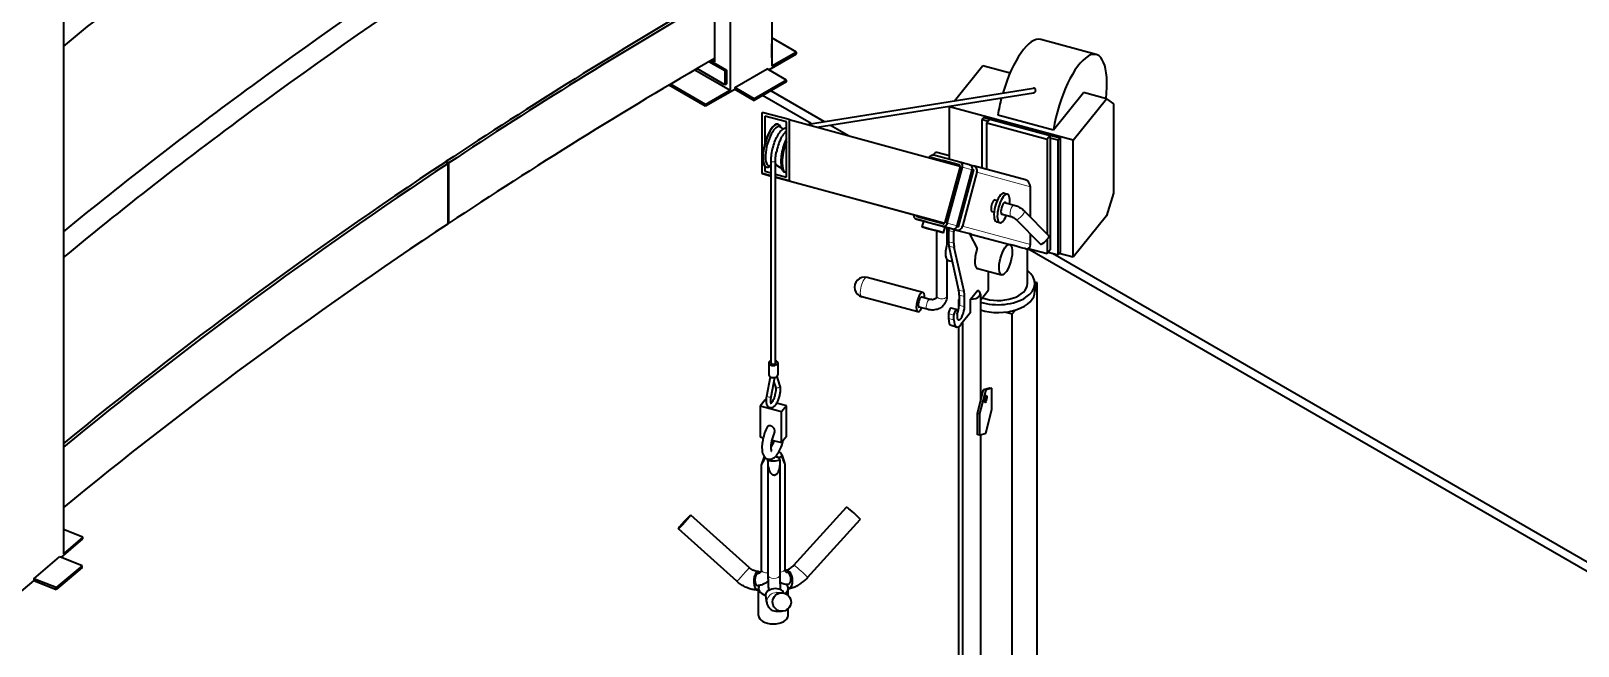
# Model space of a CAD drawing. Header units: millimetres. Extents: x 0 to 42050, y 0 to 29700.
# Drawn here: x 23876 to 24714, y 13624 to 13957 of the extents above; entities that cross this region are included whole.
import ezdxf

# ---------------------------------------------------------------- set-up
doc = ezdxf.new("R2010")
doc.units = ezdxf.units.MM
doc.header["$LTSCALE"] = 50
doc.layers.add('Visible', color=7, linetype='Continuous', lineweight=35)
doc.layers.add('Visible Narrow', color=7, linetype='Continuous', lineweight=18)

msp = doc.modelspace()

# ---------------------------------------------------------------- linework, layer by layer
at = {"layer": 'Visible'}
for p, q in [((24277.67, 14335.57), (24277.67, 13938.1)), ((24255.03, 14322.52), (24255.03, 13925.05)), ((23893.95, 14071.58), (23893.95, 13674.11)), ((24246.55, 13973.06), (24246.55, 13940.4)), ((24290.98, 13945.77), (24277.67, 13953.46)), ((24277.67, 13950.18), (24277.67, 13950.18)), ((24277.67, 13950.18), (24277.67, 13950.18)), ((24277.67, 13942.67), (24277.67, 13950.18)), ((24453.3, 13944.39), (24423.21, 13952.49)), ((24246.55, 13940.4), (24244.88, 13941.36)), ((24245.73, 13941.86), (24246.55, 13941.38)), ((24275.98, 13936.14), (24290.98, 13944.79)), ((24290.98, 13945.77), (24277.67, 13938.1)), ((24277.67, 13942.67), (24277.67, 13942.67)), ((24290.98, 13944.79), (24290.98, 13945.77)), ((24235.89, 13936.11), (24255.03, 13925.05)), ((24252.2, 13927.99), (24237.01, 13936.77)), ((24252.2, 13935.5), (24243.47, 13940.54)), ((24244.32, 13941.04), (24253.05, 13935.99)), ((24253.05, 13935.99), (24252.2, 13935.5)), ((24252.2, 13935.5), (24252.2, 13927.99)), ((24253.05, 13935.99), (24253.05, 13928.48)), ((24257.57, 13926.52), (24275.12, 13936.63)), ((24275.97, 13936.14), (24275.12, 13936.63)), ((24285.58, 13930.59), (24275.97, 13936.14)), ((24376.55, 13919.35), (24391.95, 13938.42)), ((24391.95, 13938.42), (24406.65, 13934.46)), ((24221.94, 13927.87), (24221.94, 13927.84)), ((24241.72, 13916.4), (24221.94, 13927.84)), ((24241.72, 13917.38), (24222.74, 13928.35)), ((24257.57, 13925.53), (24241.72, 13916.4)), ((24241.72, 13917.38), (24255.03, 13925.05)), ((24253.05, 13928.48), (24252.2, 13927.99)), ((24257.57, 13926.52), (24257.57, 13925.54)), ((24257.57, 13926.52), (24258.42, 13926.03)), ((24257.57, 13925.54), (24257.57, 13925.53)), ((24257.57, 13925.54), (24258.42, 13925.05)), ((24268.03, 13920.47), (24258.42, 13926.03)), ((24258.42, 13925.05), (24268.03, 13919.49)), ((24285.58, 13930.59), (24268.03, 13920.47)), ((24285.58, 13929.61), (24268.03, 13919.49)), ((24285.58, 13929.61), (24285.58, 13930.59)), ((24296.46, 13906.59), (24419.33, 13926.16)), ((24241.72, 13916.4), (24241.72, 13917.38)), ((24268.03, 13919.49), (24268.03, 13920.47)), ((24302.1, 13905.06), (24419.38, 13923.74)), ((24373.86, 13916.02), (24374.29, 13916.56)), ((24430.11, 13903.7), (24446.33, 13923.78)), ((24440.75, 13898.02), (24458.84, 13920.41)), ((24458.84, 13920.41), (24446.33, 13923.78)), ((24458.84, 13920.41), (24462.73, 13917.71)), ((24462.73, 13917.71), (24462.73, 13869.38)), ((24286.95, 13909.17), (24272.45, 13913.07)), ((24272.45, 13879.92), (24272.45, 13913.07)), ((24273.9, 13911.03), (24273.9, 13896.71)), ((24285.5, 13907.88), (24273.9, 13911.03)), ((24285.5, 13907.9), (24273.9, 13911.03)), ((24285.5, 13878.06), (24285.5, 13907.9)), ((24286.95, 13909.17), (24379.57, 13884.04)), ((24286.95, 13909.17), (24286.95, 13876.01)), ((24440.75, 13898.02), (24373.86, 13916.02)), ((24373.86, 13887.65), (24373.86, 13916.02)), ((24392.35, 13910.39), (24391.34, 13909.14)), ((24393.51, 13908.55), (24391.34, 13909.14)), ((24391.34, 13909.14), (24391.34, 13882.92)), ((24392.35, 13910.39), (24433.68, 13899.27)), ((24394.71, 13908.23), (24393.51, 13908.55)), ((24395.69, 13909.44), (24394, 13907.34)), ((24395.69, 13909.44), (24428.32, 13900.65)), ((24400.02, 13911.8), (24430.11, 13903.7)), ((24281.04, 13906.6), (24280.86, 13906.65)), ((24283.72, 13904.15), (24282.08, 13905.22)), ((24282.52, 13904.93), (24282.29, 13905.4)), ((24285.25, 13904.8), (24285.5, 13904.84)), ((24394, 13907.34), (24426.63, 13898.56)), ((24394, 13882.2), (24394, 13907.34)), ((24428.32, 13900.65), (24426.63, 13898.56)), ((24428.32, 13899.18), (24428.32, 13900.65)), ((24373.86, 13889.47), (24367.03, 13891.31)), ((24426.63, 13898.56), (24426.63, 13847.33)), ((24430.49, 13898.6), (24428.32, 13899.18)), ((24428.32, 13899.18), (24428.32, 13838.6)), ((24432.67, 13898.01), (24430.49, 13898.6)), ((24433.68, 13899.27), (24432.67, 13898.01)), ((24432.67, 13835.96), (24432.67, 13898.01)), ((24433.68, 13899.27), (24433.68, 13837.21)), ((24440.75, 13834.66), (24440.75, 13898.02)), ((24102.31, 13885.46), (24100.8, 13886.22)), ((24101.14, 13886.44), (24101.14, 13886.05)), ((24102.65, 13885.68), (24101.14, 13886.44)), ((24102.31, 13852.8), (24102.31, 13885.46)), ((24102.65, 13853.02), (24102.65, 13885.68)), ((24273.9, 13883.91), (24273.9, 13881.19)), ((24274.8, 13883.43), (24274.62, 13883.48)), ((24277.2, 13884.15), (24276.39, 13884.11)), ((24276.92, 13884.13), (24276.49, 13883.84)), ((24277.2, 13777.41), (24277.2, 13886.92)), ((24279.6, 13777.41), (24279.6, 13886.92)), ((24280.48, 13884.32), (24279.6, 13884.27)), ((24280.16, 13884.53), (24283.07, 13882.63)), ((24364.96, 13888.56), (24379.03, 13884.77)), ((24379.4, 13886.16), (24365.34, 13889.95)), ((24379.14, 13884.73), (24370.29, 13887.11)), ((24379.55, 13883.8), (24371.34, 13853.37)), ((24372.65, 13853.02), (24380.85, 13883.45)), ((24384.74, 13884.71), (24379.41, 13886.16)), ((24384.87, 13884.67), (24386.82, 13884.15)), ((24415.02, 13876.49), (24386.82, 13884.15)), ((24277.2, 13878.64), (24272.45, 13879.92)), ((24272.45, 13879.92), (24277.2, 13878.63)), ((24273.9, 13881.19), (24277.2, 13880.3)), ((24279.6, 13879.65), (24285.5, 13878.06)), ((24286.95, 13876.01), (24279.6, 13877.99)), ((24279.6, 13877.98), (24364.27, 13855.01)), ((24285.13, 13880.65), (24284.41, 13880.84)), ((24286.95, 13876.01), (24371.25, 13853.14)), ((24377.98, 13851.57), (24386.18, 13882)), ((24378.77, 13851.1), (24387.09, 13882)), ((24388.68, 13880.66), (24380.81, 13851.46)), ((24386.23, 13882.24), (24387.09, 13882)), ((24403.37, 13869.31), (24405.18, 13868.82)), ((24417.56, 13873.73), (24417.5, 13873.75)), ((24417.56, 13873.47), (24417.56, 13873.73)), ((24417.62, 13856.37), (24417.62, 13872.81)), ((24462.73, 13869.38), (24458.84, 13857.05)), ((24396.83, 13859.47), (24398.01, 13859.15)), ((24398.5, 13865.65), (24399.68, 13865.33)), ((24401.89, 13858.11), (24407.12, 13856.7)), ((24403.55, 13864.29), (24408.78, 13862.88)), ((24414.44, 13859.57), (24427.7, 13846.25)), ((24102.31, 13853.19), (24102.65, 13853.02)), ((24355.97, 13855.19), (24370.04, 13851.4)), ((24359.87, 13854.13), (24355.97, 13855.19)), ((24370.41, 13852.79), (24356.35, 13856.58)), ((24359.04, 13851.04), (24359.87, 13854.13)), ((24364.27, 13855.01), (24371.24, 13853.13)), ((24370.63, 13847.92), (24371.46, 13851.01)), ((24373.8, 13850.35), (24371.45, 13850.99)), ((24377.45, 13849.39), (24371.46, 13851)), ((24371.46, 13851), (24375.36, 13849.95)), ((24372.47, 13850.71), (24372.47, 13842.02)), ((24376.75, 13849.57), (24373.85, 13850.35)), ((24376.75, 13849.57), (24384.61, 13847.43)), ((24377.9, 13851.34), (24378.77, 13851.1)), ((24377.9, 13851.34), (24378.77, 13851.1)), ((24399.21, 13853.86), (24401.02, 13853.37)), ((24409.9, 13855.06), (24423.16, 13841.74)), ((24458.84, 13857.05), (24440.75, 13834.66)), ((24366.87, 13848.93), (24366.87, 13813.73)), ((24373.3, 13849.16), (24373.3, 13843.01)), ((24376.2, 13842.23), (24376.2, 13848.38)), ((24385.51, 13847.17), (24384.65, 13847.41)), ((24384.65, 13847.4), (24406.47, 13841.53)), ((24384.66, 13847.39), (24388.75, 13839.31)), ((24417.56, 13840.58), (24417.56, 13840.84)), ((24417.62, 13841.48), (24417.62, 13847.3)), ((24426.63, 13844.17), (24426.63, 13836.5)), ((24372.47, 13833.36), (24372.47, 13813.73)), ((24373.06, 13832.96), (24375.37, 13832.34)), ((24373.52, 13840.68), (24378.79, 13816.88)), ((24381.69, 13816.1), (24376.42, 13839.9)), ((24416.11, 13820.49), (24416.11, 13838.91)), ((24426.63, 13836.5), (24416.37, 13839.26)), ((24417.5, 13840.59), (24417.56, 13840.58)), ((24417.56, 13840.58), (24417.5, 13840.59)), ((24428.32, 13838.6), (24426.63, 13836.5)), ((24427.34, 13837.39), (24432.67, 13835.96)), ((24433.68, 13837.21), (24432.67, 13835.96)), ((24440.75, 13834.66), (24433.25, 13836.68)), ((24388.53, 13828.8), (24402.06, 13825.15)), ((24394.8, 13827.11), (24394.8, 13816.89)), ((24359.47, 13815.53), (24329.2, 13823.68)), ((24385.28, 13812.02), (24389.1, 13816.76)), ((24394.63, 13816.35), (24390.54, 13811.29)), ((24421.37, 13820.71), (24420.08, 13821.06)), ((24420.11, 13819.15), (24421.37, 13820.71)), ((24420.11, 13820.49), (24420.11, 13816.24)), ((24421.37, 13497.38), (24421.37, 13820.71)), ((24356.66, 13805.1), (24326.39, 13813.25)), ((24361.69, 13806.44), (24357.34, 13807.61)), ((24363.14, 13811.85), (24358.79, 13813.02)), ((24379.05, 13812.03), (24378.85, 13811.77)), ((24378.85, 13811.77), (24379.05, 13811.72)), ((24378.85, 13806.66), (24378.85, 13811.77)), ((24379.05, 13814.09), (24379.05, 13808.62)), ((24381.95, 13807.84), (24381.95, 13813.31)), ((24385.28, 13804.78), (24385.28, 13812.02)), ((24390.54, 13814.78), (24390.54, 13756.26)), ((24373.3, 13804.12), (24373.3, 13801.51)), ((24377.57, 13806.32), (24374.67, 13807.1)), ((24376.2, 13800.72), (24376.2, 13803.34)), ((24377.89, 13805.43), (24377.89, 13802.82)), ((24385.28, 13804.78), (24379.92, 13798.14)), ((24380.94, 13799.41), (24380.94, 13507.78)), ((24404.22, 13804.94), (24407.85, 13803.97)), ((24407.07, 13805.19), (24406.6, 13805.32)), ((24406.78, 13805.27), (24406.78, 13805.36)), ((24407.29, 13805.47), (24407.07, 13805.19)), ((24407.85, 13803.97), (24409.54, 13806.06)), ((24407.85, 13480.63), (24407.85, 13803.97)), ((24377.63, 13796.83), (24374.73, 13797.61)), ((24378.85, 13515.02), (24378.85, 13797.12)), ((24276, 13777.41), (24276, 13770.88)), ((24280.8, 13777.41), (24280.8, 13770.88)), ((24274.91, 13759.42), (24276.81, 13769.84)), ((24277.27, 13758.99), (24279.2, 13769.57)), ((24278.74, 13767.03), (24279.56, 13764.54)), ((24280.27, 13770.02), (24281.84, 13765.3)), ((24273.95, 13757.38), (24271.24, 13754.04)), ((24274.66, 13757.19), (24273.95, 13757.38)), ((24388.96, 13750.23), (24392.29, 13762.97)), ((24393.45, 13762.78), (24390.11, 13750.04)), ((24392.29, 13762.97), (24395.63, 13764.02)), ((24392.29, 13762.97), (24393.45, 13762.78)), ((24396.79, 13763.83), (24393.45, 13762.78)), ((24395.63, 13764.02), (24396.79, 13763.83)), ((24396.79, 13752.14), (24396.79, 13763.83)), ((24282.84, 13750.91), (24271.24, 13754.04)), ((24271.24, 13754.04), (24271.24, 13737.38)), ((24277.79, 13756.35), (24277.07, 13756.54)), ((24285.55, 13754.26), (24280.2, 13755.7)), ((24285.55, 13754.26), (24282.84, 13750.91)), ((24282.84, 13734.26), (24282.84, 13750.91)), ((24285.55, 13737.61), (24285.55, 13754.26)), ((24388.96, 13750.23), (24390.11, 13750.04)), ((24388.96, 13738.53), (24388.96, 13750.23)), ((24390.11, 13750.04), (24390.11, 13738.35)), ((24393.45, 13739.4), (24396.79, 13752.14)), ((24271.24, 13737.38), (24272.97, 13736.92)), ((24277.61, 13735.67), (24282.84, 13734.26)), ((24285.55, 13737.61), (24282.84, 13734.26)), ((24390.11, 13738.35), (24388.96, 13738.53)), ((24390.11, 13738.35), (24393.45, 13739.4)), ((24390.54, 13738.48), (24390.54, 13515.64)), ((24273.47, 13726.79), (24271.86, 13721.97)), ((24275.52, 13724.92), (24275.52, 13662.54)), ((24281.92, 13723.87), (24281.92, 13662.54)), ((24283.06, 13727.57), (24284.48, 13723.32)), ((24271.85, 13721.91), (24271.85, 13665.57)), ((24284.62, 13722.7), (24284.62, 13665.89)), ((24289.58, 13667.89), (24318.1, 13699.33)), ((24265.27, 13666.66), (24233.71, 13695.07)), ((24296.98, 13661.17), (24325.51, 13692.61)), ((23892.71, 13672.08), (23904.57, 13682.09)), ((23904.57, 13683.06), (23893.95, 13687.26)), ((23904.57, 13683.06), (23893.95, 13674.11)), ((23904.57, 13682.09), (23904.57, 13683.06)), ((24258.58, 13659.23), (24227.02, 13687.63)), ((23877.91, 13660.58), (23891.91, 13672.4)), ((23904.13, 13667.57), (23890.12, 13655.75)), ((23904.13, 13666.59), (23890.12, 13654.77)), ((23892.9, 13672), (23891.91, 13672.4)), ((23904.13, 13667.57), (23892.9, 13672)), ((23904.13, 13666.59), (23904.13, 13667.57)), ((23877.91, 13659.6), (23865.25, 13648.92)), ((23877.91, 13660.58), (23877.91, 13659.6)), ((23877.91, 13660.58), (23878.9, 13660.19)), ((23877.91, 13659.6), (23877.91, 13659.6)), ((23877.91, 13659.6), (23878.9, 13659.21)), ((23890.12, 13655.75), (23878.9, 13660.19)), ((23878.9, 13659.21), (23890.12, 13654.77)), ((23890.12, 13654.77), (23890.12, 13655.75)), ((24270.4, 13640.73), (24270.4, 13655.42)), ((24280.18, 13653.06), (24283.21, 13652.94)), ((24286.4, 13651.62), (24286.4, 13655.42)), ((24279.78, 13643.06), (24282.82, 13642.94)), ((24286.4, 13640.73), (24286.4, 13644.27))]:
    msp.add_line(p, q, dxfattribs=at)
at = {"layer": 'Visible', "color": 9, "true_color": 0xc0c0c0}
for p, q in [((24277.18, 13924.76), (24306.02, 13908.11)), ((24298.93, 13906.98), (24272.65, 13922.15)), ((24302.4, 13904.98), (24302.22, 13905.08)), ((24309.32, 13906.21), (24319.47, 13900.35)), ((26412.27, 12686.85), (24416.28, 13839.23)), ((24429.54, 13836.8), (26416.79, 12689.46))]:
    msp.add_line(p, q, dxfattribs=at)
at = {"layer": 'Visible'}
msp.add_arc((24327.79, 13818.47), 5.4, 74.93193, 254.93193, dxfattribs=at)
for centre, major_axis, ratio, start_param, end_param in [((26536.67, 12661.72), (-3229.8, 0), 0.57735, 5.501908, 5.566642), ((26536.67, 12661.72), (-3227.8, 0), 0.57735, 5.501911, 5.566642), ((24413.96, 13918.11), (9.25, 34.38), 0.345066, 0, 1.506361), ((26536.67, 12629.06), (-3227.8, 0), 0.57735, 5.501177, 5.566642), ((24444.05, 13910.01), (9.25, 34.38), 0.345066, 5.1131, 8.130624), ((24413.96, 13918.11), (-9.25, -34.38), 0.345066, 4.722174, 4.989031), ((24277.74, 13895.07), (-3.12, -11.59), 0.345066, 3.141593, 6.283185), ((24277.92, 13895.02), (-3.12, -11.59), 0.345066, 2.765114, 6.659664), ((24278.83, 13894.77), (-2.86, -10.62), 0.345066, 3.029465, 6.395313), ((24287.16, 13892.53), (2.86, 10.62), 0.345066, 1.028947, 2.646492), ((24288.07, 13892.28), (3.12, 11.59), 0.345066, 1.194376, 2.345626), ((24288.25, 13892.23), (-3.12, -11.59), 0.345066, 4.377969, 6.371917), ((24364.95, 13883.58), (2.08, 7.72), 0.345066, 0, 0.6858), ((26536.67, 12661.72), (-3229.8, 0), 0.57735, 5.566801, 5.670717), ((26536.67, 12661.72), (-3227.8, 0), 0.57735, 5.566801, 5.671599), ((24283, 13893.65), (-2.5, -9.27), 0.345066, 5.951902, 6.171058), ((24364.75, 13887.78), (0.59, 2.16), 0.938578, 0.001824, 1.450528), ((24364.75, 13887.78), (0.209, 0.772), 0.938578, 0.001824, 1.228192), ((24370.08, 13886.34), (0.209, 0.772), 0.938578, 0.001824, 1.228192), ((24373.16, 13884.84), (0.75, 2.78), 0.938578, 1.046869, 1.250199), ((24378.82, 13884), (0.209, 0.772), 0.938578, 4.714213, 6.28501), ((24378.82, 13884), (0.59, 2.16), 0.938578, 4.714213, 6.28501), ((24384.15, 13882.55), (0.59, 2.16), 0.938578, 4.714213, 6.283185), ((24386.07, 13881.37), (0.75, 2.78), 0.938578, 4.714213, 6.28501), ((24415.01, 13873.51), (1.48, -2.86), 0.752569, 0.967432, 2.536404), ((24401.29, 13861.58), (-2.08, -7.72), 0.345066, 3.141593, 6.283185), ((24403.1, 13861.09), (-2.08, -7.72), 0.345066, 1.982313, 7.442465), ((24356.55, 13857.35), (-0.59, -2.16), 0.938578, 4.819934, 6.28501), ((24397.66, 13862.56), (0.83, 3.09), 0.345066, 0, 3.141593), ((24403.1, 13861.09), (-0.88, -3.28), 0.345066, 2.796891, 6.627886), ((26536.67, 12629.06), (-3227.8, 0), 0.57735, 5.566801, 5.671599), ((24356.55, 13857.35), (-0.209, -0.772), 0.938578, 5.017655, 6.28501), ((24365.67, 13852.57), (5.79, -1.56), 0.00063, 0, 3.141593), ((24361.88, 13855.9), (-0.209, -0.772), 0.938578, 5.017655, 6.121027), ((24365.29, 13855.64), (0.75, 2.78), 0.938578, 1.881903, 2.089777), ((24370.62, 13853.56), (-0.59, -2.16), 0.938578, 0.001824, 1.572621), ((24370.62, 13853.56), (-0.209, -0.772), 0.938578, 0.001824, 1.572621), ((24373.64, 13849.57), (0.208, 0.772), 0.345066, 0, 2.233351), ((24375.95, 13852.12), (-0.59, -2.16), 0.938578, 0.001824, 1.572621), ((24376.54, 13848.79), (0.208, 0.772), 0.345066, 6.282515, 8.516536), ((24378.2, 13852.17), (-0.75, -2.78), 0.938578, 0.001824, 1.572621), ((24375.26, 13841.15), (-2.2, -8.19), 0.345066, 4.382999, 6.283185), ((24377.53, 13848.24), (-2.6, -9.66), 0.345066, 5.374943, 5.69861), ((24380.43, 13847.46), (2.6, 9.66), 0.345066, 2.233351, 2.557018), ((24384.51, 13847.05), (0.104, 0.386), 0.345066, 5.915995, 6.282515), ((24400.11, 13843.23), (16, -4.31), 0.000745, 0.000201, 1.154283), ((24415.01, 13842.18), (-1.48, 2.86), 0.752569, 2.641917, 4.109025), ((24425.43, 13844), (2.27, 2.26), 0.237549, 3.141593, 6.283185), ((24391.21, 13836.86), (-2.24, -8.3), 0.345066, 4.56154, 6.450434), ((24388.6, 13838.96), (0.104, 0.386), 0.345066, 4.56154, 5.915995), ((24400.11, 13820.49), (20, 0), 0.57735, 4.213499, 6.926686), ((24358.07, 13810.32), (1.4, 5.21), 0.345066, 5.257506, 10.450457), ((24373.98, 13807.81), (-3.12, -11.59), 0.345066, 2.233351, 2.557018), ((24376.88, 13807.03), (3.12, 11.59), 0.345066, 5.374943, 5.69861), ((24385.74, 13814.78), (4.8, 0), 0.57735, 4.615894, 7.077812), ((24400.11, 13816.24), (20, 0), 0.57735, 4.213499, 6.283185), ((24400.11, 13820.49), (16, 0), 0.57735, 4.154471, 6.283185), ((24394.63, 13816.68), (-0.104, -0.386), 0.345066, 0.662554, 2.233351), ((24358.07, 13810.32), (0.73, 2.7), 0.345066, 0, 3.141593), ((24377.02, 13806.11), (-1.25, -4.63), 0.345066, 1.106683, 2.233351), ((24379.92, 13805.33), (-1.25, -4.63), 0.345066, 5.374943, 8.516536), ((24374.15, 13805.16), (0.52, 1.93), 0.345066, 0, 2.233351), ((24377.02, 13806.11), (-2.29, -8.5), 0.345066, 5.374943, 6.283185), ((24377.05, 13804.38), (0.52, 1.93), 0.345066, 5.374943, 8.516536), ((24379.92, 13805.33), (-2.29, -8.5), 0.345066, 5.374943, 6.94574), ((24278.4, 13777.41), (2.4, 0), 0.57735, 2.094395, 7.330383), ((24278.4, 13777.41), (1.2, 0), 0.57735, 3.141593, 6.283185), ((24278.4, 13770.88), (2.4, 0), 0.57735, 3.141593, 6.283185), ((24278.4, 13727.05), (-4.75, 0), 0.57735, 0.222531, 0.301159), ((24275.05, 13727.95), (-3.2, 0), 0.57735, 1.190187, 1.237257), ((24278.72, 13724.92), (-3.2, 0), 0.57735, 6.050983, 6.314729), ((24278.4, 13727.05), (4.75, 0), 0.57735, 4.062164, 5.537147), ((24278.72, 13724.92), (3.2, 0), 0.57735, 1.134464, 1.310024), ((24281.42, 13728.27), (-3.2, 0), 0.57735, 0.961938, 1.134464), ((24281.42, 13728.27), (-3.2, 0), 0.57735, 1.134464, 2.125938), ((24278.72, 13724.92), (3.2, 0), 0.57735, 0.14299, 1.134464), ((24278.4, 13727.05), (4.75, 0), 0.57735, 6.156559, 7.170316), ((24321.81, 13695.97), (3.7, -3.36), 0.052473, 0, 3.141593), ((24285.83, 13660.19), (-0.71, 4.95), 0.599166, 3.091948, 6.419568), ((24270.17, 13659.4), (-0.17, -5), 0.47992, 2.72744, 6.448386), ((24278.4, 13655.42), (-8, 0), 0.57735, 5.955724, 7.303393), ((24278.4, 13655.42), (8, 0), 0.57735, 5.632425, 6.788644), ((24279.19, 13651.96), (4.97, 0.55), 0.640841, 0.099789, 3.141593), ((24278.4, 13640.73), (8, 0), 0.57735, 3.141593, 6.283185)]:
    msp.add_ellipse(centre, major_axis=major_axis, ratio=ratio, start_param=start_param, end_param=end_param, dxfattribs=at)
for centre, major_axis, ratio in [((24364.84, 13849.48), (5.79, -1.56), 0.00063), ((24404.26, 13833.34), (-2.2, -8.19), 0.345066), ((24393.45, 13757.88), (0.32, 1.97), 0.219625), ((24230.37, 13691.35), (3.34, 3.72), 0.048493), ((24283.01, 13647.94), (0.2, 5), 0.997444)]:
    msp.add_ellipse(centre, major_axis=major_axis, ratio=ratio, dxfattribs=at)
for points, knots in [([(23893.95, 13948.73), (23928.85, 13977.51), (23965.16, 14005.73), (24078.58, 14088.83), (24159.81, 14141.84), (24246.02, 14192.03)], [4.7300339, 4.7300339, 4.7300339, 4.7300339, 4.7866924, 4.7866924, 4.9005956, 4.9005956, 4.9005956, 4.9005956]), ([(23893.95, 13848.34), (23926.91, 13875.32), (23961.1, 13901.78), (24072.53, 13983.43), (24154.07, 14036.64), (24240.57, 14086.99)], [4.733712, 4.733712, 4.733712, 4.733712, 4.7866924, 4.7866924, 4.900578, 4.900578, 4.900578, 4.900578]), ([(23893.95, 13834.42), (23928.85, 13863.2), (23965.16, 13891.42), (24078.58, 13974.52), (24159.81, 14027.53), (24246.02, 14077.72)], [4.7300339, 4.7300339, 4.7300339, 4.7300339, 4.7866924, 4.7866924, 4.9005956, 4.9005956, 4.9005956, 4.9005956]), ([(24419.38, 13923.74), (24419.53, 13923.76), (24419.68, 13923.82), (24419.94, 13923.97), (24420.08, 13924.08), (24420.29, 13924.35), (24420.38, 13924.5), (24420.48, 13924.8), (24420.51, 13924.97), (24420.51, 13925.3), (24420.47, 13925.46), (24420.35, 13925.72), (24420.27, 13925.84), (24420.05, 13926.03), (24419.91, 13926.1), (24419.64, 13926.17), (24419.48, 13926.18), (24419.33, 13926.16), (24419.33, 13926.16), (24419.33, 13926.16)], [0.1138138, 0.1138138, 0.1138138, 0.1138138, 0.2250567, 0.2250567, 0.346559, 0.346559, 0.4680614, 0.4680614, 0.5909525, 0.5909525, 0.7138436, 0.7138436, 0.8265343, 0.8265343, 0.939225, 0.939225, 1.0519158, 1.0519158, 1.0533294, 1.0533294, 1.0533294, 1.0533294]), ([(24277.2, 13886.92), (24277.2, 13888.03), (24277.29, 13889.25), (24277.67, 13891.73), (24277.94, 13892.99), (24278.61, 13895.47), (24279.02, 13896.68), (24279.94, 13898.95), (24280.46, 13900.01), (24281.57, 13901.89), (24282.16, 13902.71), (24283.46, 13904.04), (24284.17, 13904.55), (24285.09, 13904.78), (24285.17, 13904.79), (24285.25, 13904.8)], [1.570796, 1.570796, 1.570796, 1.570796, 1.91328, 1.91328, 2.245877, 2.245877, 2.576233, 2.576233, 2.909189, 2.909189, 3.252311, 3.252311, 3.617007, 3.617007, 3.65088, 3.65088, 3.65088, 3.65088]), ([(24285.5, 13902.78), (24285.4, 13902.72), (24285.29, 13902.65), (24284.79, 13902.3), (24284.39, 13901.89), (24283.7, 13901), (24283.41, 13900.58), (24282.87, 13899.67), (24282.61, 13899.18), (24282.02, 13897.93), (24281.69, 13897.13), (24280.97, 13895.11), (24280.62, 13893.85), (24280.27, 13892.33), (24280.21, 13892.05), (24280.15, 13891.79)], [1.316532, 1.316532, 1.316532, 1.316532, 1.406249, 1.406249, 1.734251, 1.734251, 1.961436, 1.961436, 2.181462, 2.181462, 2.487708, 2.487708, 2.927562, 2.927562, 3.028801, 3.028801, 3.028801, 3.028801]), ([(24279.6, 13886.92), (24279.6, 13887.2), (24279.6, 13887.5), (24279.63, 13888.11), (24279.65, 13888.42), (24279.71, 13889.07), (24279.75, 13889.4), (24279.84, 13890.06), (24279.89, 13890.4), (24280.01, 13891.09), (24280.08, 13891.44), (24280.15, 13891.79)], [1.5707963, 1.5707963, 1.5707963, 1.5707963, 1.6710217, 1.6710217, 1.7712471, 1.7712471, 1.8714725, 1.8714725, 1.9716979, 1.9716979, 2.0719233, 2.0719233, 2.0719233, 2.0719233]), ([(24282.82, 13885.08), (24282.82, 13885.19), (24282.82, 13885.29), (24282.83, 13885.45), (24282.84, 13885.52), (24282.85, 13885.56), (24282.86, 13885.57), (24282.87, 13885.58), (24282.87, 13885.58), (24282.88, 13885.57), (24282.89, 13885.57), (24282.9, 13885.55), (24282.9, 13885.54), (24282.91, 13885.52), (24282.92, 13885.5), (24282.93, 13885.45), (24282.94, 13885.42), (24282.97, 13885.28), (24282.99, 13885.16), (24283.01, 13885.04), (24283.02, 13884.99), (24283.03, 13884.95)], [11.6458999, 11.6458999, 11.6458999, 11.6458999, 11.7645406, 11.7645406, 11.9001132, 11.9001132, 11.9450231, 11.9450231, 11.9718711, 11.9718711, 11.9912802, 11.9912802, 12.01038, 12.01038, 12.0371112, 12.0371112, 12.0905917, 12.0905917, 12.2551973, 12.2551973, 12.3460197, 12.3460197, 12.3460197, 12.3460197]), ([(24283.05, 13882.71), (24283.02, 13882.85), (24283, 13883), (24282.95, 13883.3), (24282.93, 13883.45), (24282.89, 13883.76), (24282.88, 13883.92), (24282.85, 13884.24), (24282.84, 13884.41), (24282.83, 13884.74), (24282.82, 13884.91), (24282.82, 13885.08)], [1.2682413, 1.2682413, 1.2682413, 1.2682413, 1.3220565, 1.3220565, 1.3758718, 1.3758718, 1.4296871, 1.4296871, 1.4835023, 1.4835023, 1.5373176, 1.5373176, 1.5373176, 1.5373176]), ([(24283.03, 13884.95), (24282.91, 13884.25), (24282.9, 13883.35), (24283.26, 13881.81), (24283.59, 13881.29), (24284.14, 13880.94), (24284.27, 13880.88), (24284.41, 13880.84)], [-4.4334518, -4.4334518, -4.4334518, -4.4334518, -3.9846386, -3.9846386, -3.5665956, -3.5665956, -3.4489815, -3.4489815, -3.4489815, -3.4489815]), ([(24408.78, 13862.88), (24409.2, 13862.77), (24409.62, 13862.63), (24410.44, 13862.31), (24410.84, 13862.12), (24411.63, 13861.71), (24412.01, 13861.49), (24412.75, 13861), (24413.11, 13860.74), (24413.8, 13860.18), (24414.13, 13859.89), (24414.44, 13859.57)], [1.5707963, 1.5707963, 1.5707963, 1.5707963, 1.727876, 1.727876, 1.8849556, 1.8849556, 2.0420352, 2.0420352, 2.1991149, 2.1991149, 2.3561945, 2.3561945, 2.3561945, 2.3561945]), ([(24407.12, 13856.7), (24407.3, 13856.65), (24407.5, 13856.59), (24407.89, 13856.43), (24408.09, 13856.34), (24408.49, 13856.14), (24408.68, 13856.02), (24409.06, 13855.77), (24409.24, 13855.64), (24409.59, 13855.36), (24409.75, 13855.21), (24409.9, 13855.06)], [1.5707963, 1.5707963, 1.5707963, 1.5707963, 1.727876, 1.727876, 1.8849556, 1.8849556, 2.0420352, 2.0420352, 2.1991149, 2.1991149, 2.3561945, 2.3561945, 2.3561945, 2.3561945]), ([(24372.47, 13813.73), (24372.47, 13812.73), (24372.29, 13811.72), (24371.59, 13809.95), (24371.1, 13809.17), (24369.89, 13807.87), (24369.17, 13807.34), (24367.56, 13806.53), (24366.66, 13806.27), (24364.74, 13806.01), (24363.72, 13806.04), (24362.36, 13806.28), (24362.02, 13806.35), (24361.69, 13806.44)], [3.141593, 3.141593, 3.141593, 3.141593, 3.452685, 3.452685, 3.732514, 3.732514, 4.003782, 4.003782, 4.291961, 4.291961, 4.60612, 4.60612, 4.712389, 4.712389, 4.712389, 4.712389]), ([(24366.87, 13813.73), (24366.87, 13813.38), (24366.81, 13813.09), (24366.63, 13812.63), (24366.51, 13812.44), (24366.19, 13812.12), (24365.98, 13811.98), (24365.42, 13811.76), (24365.06, 13811.68), (24364.25, 13811.65), (24363.81, 13811.69), (24363.29, 13811.81), (24363.21, 13811.83), (24363.14, 13811.85)], [3.141593, 3.141593, 3.141593, 3.141593, 3.445813, 3.445813, 3.759972, 3.759972, 4.074132, 4.074132, 4.388291, 4.388291, 4.669533, 4.669533, 4.712389, 4.712389, 4.712389, 4.712389]), ([(24281.84, 13765.3), (24282.03, 13764.73), (24282.11, 13764.11), (24282.14, 13762.76), (24282.1, 13762.04), (24281.89, 13760.6), (24281.74, 13759.88), (24281.36, 13758.47), (24281.13, 13757.78), (24280.6, 13756.48), (24280.31, 13755.87), (24279.65, 13754.76), (24279.28, 13754.27), (24278.65, 13753.66), (24278.42, 13753.48), (24277.95, 13753.21), (24277.73, 13753.12), (24277.15, 13752.99), (24276.77, 13752.99), (24276.15, 13753.2), (24275.9, 13753.36), (24275.45, 13753.77), (24275.27, 13754.03), (24274.91, 13754.76), (24274.79, 13755.26), (24274.64, 13756.45), (24274.64, 13757.15), (24274.74, 13758.4), (24274.81, 13758.9), (24274.91, 13759.42)], [4.28531, 4.28531, 4.28531, 4.28531, 4.666932, 4.666932, 5.032918, 5.032918, 5.376946, 5.376946, 5.716159, 5.716159, 6.060163, 6.060163, 6.423979, 6.423979, 6.619148, 6.619148, 6.765858, 6.765858, 6.964762, 6.964762, 7.122549, 7.122549, 7.32001, 7.32001, 7.647814, 7.647814, 8.031858, 8.031858, 8.28106, 8.28106, 8.28106, 8.28106]), ([(24277.33, 13755.3), (24277.33, 13755.3), (24277.32, 13755.3), (24277.29, 13755.36), (24277.25, 13755.45), (24277.16, 13755.74), (24277.12, 13755.96), (24277.06, 13756.53), (24277.05, 13756.89), (24277.09, 13757.72), (24277.14, 13758.21), (24277.23, 13758.8), (24277.25, 13758.89), (24277.27, 13758.99)], [7.184272, 7.184272, 7.184272, 7.184272, 7.262935, 7.262935, 7.458038, 7.458038, 7.682606, 7.682606, 7.943045, 7.943045, 8.227951, 8.227951, 8.28106, 8.28106, 8.28106, 8.28106]), ([(24279.56, 13764.54), (24279.61, 13764.4), (24279.66, 13764.21), (24279.72, 13763.68), (24279.74, 13763.34), (24279.72, 13762.55), (24279.68, 13762.08), (24279.53, 13761.08), (24279.42, 13760.54), (24279.15, 13759.47), (24278.98, 13758.93), (24278.61, 13757.92), (24278.4, 13757.46), (24277.99, 13756.65), (24277.78, 13756.31), (24277.45, 13755.86), (24277.31, 13755.71), (24277.2, 13755.6)], [4.28531, 4.28531, 4.28531, 4.28531, 4.504192, 4.504192, 4.759691, 4.759691, 5.041745, 5.041745, 5.337497, 5.337497, 5.637751, 5.637751, 5.935296, 5.935296, 6.221029, 6.221029, 6.426568, 6.426568, 6.426568, 6.426568]), ([(24275.05, 13742.58), (24274.56, 13741.64), (24274.11, 13740.6), (24273.37, 13738.46), (24273.06, 13737.37), (24272.59, 13735.2), (24272.42, 13734.12), (24272.25, 13732.02), (24272.25, 13731.01), (24272.47, 13729.01), (24272.69, 13728.05), (24273.43, 13726.83), (24273.66, 13726.53), (24274.34, 13725.88), (24274.86, 13725.55), (24275.91, 13725.26), (24276.39, 13725.23), (24277.34, 13725.35), (24277.8, 13725.51), (24278.8, 13726.03), (24279.29, 13726.44), (24280.45, 13727.64), (24281.06, 13728.54), (24282.12, 13730.5), (24282.58, 13731.54), (24283.3, 13733.55), (24283.59, 13734.51), (24283.82, 13735.47)], [3.475544, 3.475544, 3.475544, 3.475544, 3.843041, 3.843041, 4.191385, 4.191385, 4.538508, 4.538508, 4.899151, 4.899151, 5.30137, 5.30137, 5.433768, 5.433768, 5.616817, 5.616817, 5.760096, 5.760096, 5.925122, 5.925122, 6.178726, 6.178726, 6.586821, 6.586821, 6.957208, 6.957208, 7.266146, 7.266146, 7.266146, 7.266146]), ([(24277.04, 13743.28), (24276.91, 13743.31), (24276.77, 13743.34), (24276.48, 13743.37), (24276.35, 13743.36), (24276.1, 13743.34), (24275.97, 13743.31), (24275.73, 13743.22), (24275.62, 13743.17), (24275.42, 13743.04), (24275.33, 13742.96), (24275.17, 13742.78), (24275.1, 13742.68), (24275.05, 13742.58)], [0, 0, 0, 0, 0.1092885, 0.1092885, 0.2185771, 0.2185771, 0.3302847, 0.3302847, 0.4419923, 0.4419923, 0.5575462, 0.5575462, 0.666499, 0.666499, 0.666499, 0.666499]), ([(24279.05, 13739.85), (24279.1, 13739.96), (24279.14, 13740.08), (24279.2, 13740.35), (24279.22, 13740.49), (24279.22, 13740.75), (24279.2, 13740.9), (24279.14, 13741.2), (24279.1, 13741.35), (24278.99, 13741.62), (24278.92, 13741.76), (24278.76, 13742.04), (24278.66, 13742.17), (24278.47, 13742.4), (24278.36, 13742.51), (24278.12, 13742.73), (24277.98, 13742.83), (24277.74, 13742.99), (24277.6, 13743.07), (24277.32, 13743.19), (24277.17, 13743.24), (24277.04, 13743.28)], [2.541723, 2.541723, 2.541723, 2.541723, 2.658992, 2.658992, 2.782254, 2.782254, 2.903085, 2.903085, 3.023916, 3.023916, 3.13947, 3.13947, 3.255024, 3.255024, 3.366732, 3.366732, 3.478439, 3.478439, 3.587728, 3.587728, 3.697016, 3.697016, 3.697016, 3.697016]), ([(24279.05, 13739.85), (24278.78, 13739.28), (24278.51, 13738.63), (24278.02, 13737.24), (24277.8, 13736.49), (24277.44, 13734.99), (24277.3, 13734.24), (24277.12, 13732.84), (24277.08, 13732.19), (24277.07, 13731.09), (24277.11, 13730.63), (24277.22, 13730), (24277.28, 13729.78), (24277.34, 13729.64), (24277.36, 13729.61), (24277.36, 13729.61)], [3.559938, 3.559938, 3.559938, 3.559938, 3.838568, 3.838568, 4.129206, 4.129206, 4.421907, 4.421907, 4.7071, 4.7071, 4.971345, 4.971345, 5.196166, 5.196166, 5.299385, 5.299385, 5.299385, 5.299385]), ([(24277.08, 13731.3), (24277.14, 13731.4), (24277.2, 13731.5), (24277.52, 13732.07), (24277.79, 13732.61), (24278.31, 13733.84), (24278.57, 13734.53), (24278.8, 13735.28), (24278.81, 13735.31), (24278.82, 13735.34)], [6.4802418, 6.4802418, 6.4802418, 6.4802418, 6.540743, 6.540743, 6.8056888, 6.8056888, 7.0902445, 7.0902445, 7.1025972, 7.1025972, 7.1025972, 7.1025972]), ([(24273.86, 13726.23), (24273.83, 13726.18), (24273.81, 13726.12), (24273.28, 13724.92), (24272.78, 13723.87), (24272.26, 13722.82), (24272.12, 13722.55), (24271.92, 13722.12), (24271.85, 13721.96), (24271.85, 13721.91)], [1.088829, 1.088829, 1.088829, 1.088829, 1.142255, 1.142255, 2.284509, 2.284509, 2.684932, 2.684932, 3.076846, 3.076846, 3.076846, 3.076846]), ([(24281.88, 13725.18), (24281.89, 13725.11), (24281.89, 13725.03), (24281.96, 13723.37), (24281.9, 13721.76), (24281.49, 13719.78), (24281.34, 13719.22), (24280.92, 13718.16), (24280.65, 13717.66), (24280.13, 13717.08), (24279.93, 13716.9), (24279.49, 13716.64), (24279.24, 13716.56), (24278.75, 13716.54), (24278.5, 13716.59), (24278.03, 13716.8), (24277.82, 13716.96), (24277.26, 13717.49), (24276.96, 13717.96), (24276.46, 13718.97), (24276.27, 13719.51), (24275.72, 13721.45), (24275.55, 13723.05), (24275.52, 13724.71), (24275.52, 13724.79), (24275.52, 13724.86)], [1.088829, 1.088829, 1.088829, 1.088829, 1.142255, 1.142255, 2.284509, 2.284509, 2.684932, 2.684932, 3.085354, 3.085354, 3.268349, 3.268349, 3.451344, 3.451344, 3.634339, 3.634339, 3.817333, 3.817333, 4.217756, 4.217756, 4.618178, 4.618178, 5.760433, 5.760433, 5.813859, 5.813859, 5.813859, 5.813859]), ([(24284.62, 13722.7), (24284.62, 13722.77), (24284.61, 13722.86), (24284.53, 13723.17), (24284.44, 13723.44), (24284.06, 13724.44), (24283.63, 13725.44), (24283.15, 13726.59), (24283.13, 13726.65), (24283.11, 13726.7)], [4.021932, 4.021932, 4.021932, 4.021932, 4.217756, 4.217756, 4.618178, 4.618178, 5.760433, 5.760433, 5.813859, 5.813859, 5.813859, 5.813859]), ([(24270.33, 13664.39), (24270.05, 13664.4), (24269.75, 13664.44), (24269.09, 13664.56), (24268.75, 13664.66), (24268.04, 13664.9), (24267.68, 13665.06), (24266.96, 13665.43), (24266.61, 13665.64), (24265.92, 13666.12), (24265.58, 13666.38), (24265.27, 13666.66)], [4.4565876, 4.4565876, 4.4565876, 4.4565876, 4.6299209, 4.6299209, 4.8032542, 4.8032542, 4.9765876, 4.9765876, 5.1499209, 5.1499209, 5.3232542, 5.3232542, 5.3232542, 5.3232542]), ([(24271.85, 13665.57), (24271.85, 13665.28), (24271.81, 13665.02), (24271.7, 13664.59), (24271.62, 13664.41), (24271.42, 13664.09), (24271.31, 13663.95), (24271.03, 13663.7), (24270.86, 13663.59), (24270.45, 13663.39), (24270.2, 13663.3), (24269.91, 13663.25)], [3.141593, 3.141593, 3.141593, 3.141593, 3.360801, 3.360801, 3.580008, 3.580008, 3.799216, 3.799216, 4.018424, 4.018424, 4.237632, 4.237632, 4.237632, 4.237632]), ([(24284.62, 13665.89), (24284.62, 13665.57), (24284.66, 13665.31), (24284.76, 13664.88), (24284.83, 13664.72), (24284.97, 13664.48), (24285.04, 13664.39), (24285.19, 13664.26), (24285.27, 13664.21), (24285.5, 13664.11), (24285.65, 13664.07), (24285.85, 13664.04)], [4.712389, 4.712389, 4.712389, 4.712389, 4.931326, 4.931326, 5.150263, 5.150263, 5.369201, 5.369201, 5.588138, 5.588138, 5.807075, 5.807075, 5.807075, 5.807075]), ([(24285.12, 13665.14), (24285.33, 13665.17), (24285.57, 13665.22), (24286.11, 13665.39), (24286.4, 13665.51), (24287.02, 13665.82), (24287.34, 13666.01), (24288, 13666.44), (24288.33, 13666.7), (24288.97, 13667.26), (24289.28, 13667.56), (24289.58, 13667.89)], [6.0273839, 6.0273839, 6.0273839, 6.0273839, 6.2007172, 6.2007172, 6.3740505, 6.3740505, 6.5473839, 6.5473839, 6.7207172, 6.7207172, 6.8940505, 6.8940505, 6.8940505, 6.8940505]), ([(24270, 13654.4), (24269.16, 13654.43), (24268.33, 13654.52), (24266.69, 13654.84), (24265.88, 13655.07), (24264.29, 13655.62), (24263.51, 13655.96), (24262.01, 13656.73), (24261.28, 13657.17), (24259.88, 13658.13), (24259.21, 13658.66), (24258.58, 13659.23)], [4.4565876, 4.4565876, 4.4565876, 4.4565876, 4.6299209, 4.6299209, 4.8032542, 4.8032542, 4.9765876, 4.9765876, 5.1499209, 5.1499209, 5.3232542, 5.3232542, 5.3232542, 5.3232542]), ([(24269.91, 13663.25), (24269.88, 13663.24), (24269.85, 13663.23), (24269.73, 13663.19), (24269.63, 13663.14), (24269.43, 13662.99), (24269.33, 13662.9), (24269.17, 13662.69), (24269.08, 13662.56), (24268.92, 13662.27), (24268.85, 13662.11), (24268.73, 13661.79), (24268.68, 13661.6), (24268.58, 13661.21), (24268.54, 13661), (24268.49, 13660.61), (24268.47, 13660.39), (24268.45, 13659.96), (24268.45, 13659.74), (24268.47, 13659.34), (24268.49, 13659.13), (24268.56, 13658.72), (24268.6, 13658.52), (24268.69, 13658.18), (24268.75, 13658), (24268.88, 13657.68), (24268.96, 13657.54), (24269.11, 13657.3), (24269.19, 13657.19), (24269.38, 13657.01), (24269.48, 13656.94), (24269.66, 13656.85), (24269.76, 13656.82), (24269.9, 13656.8), (24269.94, 13656.8), (24269.98, 13656.81)], [2.044245, 2.044245, 2.044245, 2.044245, 2.090199, 2.090199, 2.237294, 2.237294, 2.384389, 2.384389, 2.531483, 2.531483, 2.678578, 2.678578, 2.827638, 2.827638, 2.976697, 2.976697, 3.127143, 3.127143, 3.27759, 3.27759, 3.428214, 3.428214, 3.578839, 3.578839, 3.728891, 3.728891, 3.878944, 3.878944, 4.027912, 4.027912, 4.17688, 4.17688, 4.325088, 4.325088, 4.383021, 4.383021, 4.383021, 4.383021]), ([(24275.58, 13659.18), (24275.37, 13658.98), (24275.14, 13658.8), (24274.2, 13658.08), (24273.41, 13657.66), (24271.74, 13657.06), (24270.87, 13656.88), (24269.98, 13656.81)], [3.7828068, 3.7828068, 3.7828068, 3.7828068, 3.861809, 3.861809, 4.1018812, 4.1018812, 4.3419533, 4.3419533, 4.3419533, 4.3419533]), ([(24275.52, 13662.54), (24275.52, 13661.93), (24275.52, 13661.27), (24275.55, 13659.9), (24275.58, 13659.18), (24275.63, 13657.73), (24275.67, 13656.99), (24275.75, 13655.54), (24275.8, 13654.82), (24275.85, 13654.13)], [4.712389, 4.712389, 4.712389, 4.712389, 4.9463036, 4.9463036, 5.1802182, 5.1802182, 5.4141328, 5.4141328, 5.6452385, 5.6452385, 5.6452385, 5.6452385]), ([(24281.92, 13662.54), (24281.92, 13661.98), (24281.92, 13661.38), (24281.95, 13660.1), (24281.97, 13659.43), (24282.03, 13658.06), (24282.06, 13657.36), (24282.14, 13656), (24282.18, 13655.34), (24282.23, 13654.7)], [4.712389, 4.712389, 4.712389, 4.712389, 4.9445548, 4.9445548, 5.1767206, 5.1767206, 5.4088864, 5.4088864, 5.6332407, 5.6332407, 5.6332407, 5.6332407]), ([(24282, 13658.71), (24282.55, 13658.39), (24283.13, 13658.14), (24284.57, 13657.72), (24285.43, 13657.62), (24286.29, 13657.63)], [5.4980624, 5.4980624, 5.4980624, 5.4980624, 5.6727432, 5.6727432, 5.9128318, 5.9128318, 5.9128318, 5.9128318]), ([(24287.73, 13661.86), (24287.69, 13662.03), (24287.63, 13662.2), (24287.48, 13662.55), (24287.4, 13662.73), (24287.22, 13663.04), (24287.11, 13663.19), (24286.89, 13663.46), (24286.77, 13663.58), (24286.55, 13663.77), (24286.42, 13663.85), (24286.16, 13663.98), (24286.03, 13664.02), (24285.89, 13664.04), (24285.87, 13664.04), (24285.85, 13664.04)], [1.8133945, 1.8133945, 1.8133945, 1.8133945, 1.9411396, 1.9411396, 2.090199, 2.090199, 2.2372938, 2.2372938, 2.3843886, 2.3843886, 2.5314835, 2.5314835, 2.6785783, 2.6785783, 2.702565, 2.702565, 2.702565, 2.702565]), ([(24286.29, 13657.63), (24286.34, 13657.63), (24286.39, 13657.64), (24286.57, 13657.66), (24286.7, 13657.71), (24286.92, 13657.82), (24287.03, 13657.9), (24287.24, 13658.1), (24287.34, 13658.22), (24287.5, 13658.47), (24287.59, 13658.63), (24287.72, 13658.96), (24287.78, 13659.14), (24287.86, 13659.49), (24287.9, 13659.69), (24287.94, 13660.11), (24287.94, 13660.32), (24287.93, 13660.72), (24287.92, 13660.94), (24287.85, 13661.37), (24287.81, 13661.59), (24287.75, 13661.81), (24287.74, 13661.83), (24287.73, 13661.86)], [5.150425, 5.150425, 5.150425, 5.150425, 5.212467, 5.212467, 5.360674, 5.360674, 5.509642, 5.509642, 5.65861, 5.65861, 5.808663, 5.808663, 5.958716, 5.958716, 6.10934, 6.10934, 6.259965, 6.259965, 6.410411, 6.410411, 6.560858, 6.560858, 6.582172, 6.582172, 6.582172, 6.582172]), ([(24286.54, 13655.24), (24287.35, 13655.35), (24288.13, 13655.54), (24289.67, 13656.03), (24290.42, 13656.34), (24291.88, 13657.06), (24292.58, 13657.47), (24293.94, 13658.39), (24294.59, 13658.89), (24295.84, 13659.98), (24296.43, 13660.56), (24296.98, 13661.17)], [6.0273839, 6.0273839, 6.0273839, 6.0273839, 6.2007172, 6.2007172, 6.3740505, 6.3740505, 6.5473839, 6.5473839, 6.7207172, 6.7207172, 6.8940505, 6.8940505, 6.8940505, 6.8940505]), ([(24274.22, 13651.41), (24274.27, 13650.89), (24274.33, 13650.4), (24274.46, 13649.49), (24274.52, 13649.07), (24274.66, 13648.27), (24274.73, 13647.91), (24274.92, 13647.15), (24275, 13646.79), (24275.35, 13646.02), (24275.43, 13645.84), (24275.74, 13645.32), (24275.98, 13644.93), (24276.9, 13644.08), (24277.43, 13643.67), (24278.68, 13643.21), (24279.22, 13643.09), (24279.78, 13643.06)], [6.0273839, 6.0273839, 6.0273839, 6.0273839, 6.2007172, 6.2007172, 6.3740505, 6.3740505, 6.5473839, 6.5473839, 6.7207172, 6.7207172, 6.7645073, 6.7645073, 6.8276793, 6.8276793, 6.869973, 6.869973, 6.8940505, 6.8940505, 6.8940505, 6.8940505])]:
    msp.add_open_spline(points, degree=3, knots=knots, dxfattribs=at)
at = {"layer": 'Visible Narrow'}
for p, q in [((24258.42, 13926.03), (24258.42, 13925.05)), ((24370.29, 13887.11), (24364.96, 13888.56)), ((24386.18, 13882), (24380.85, 13883.45)), ((24417.62, 13872.81), (24388.68, 13880.66)), ((24359.87, 13854.13), (24355.97, 13855.19)), ((24375.36, 13849.95), (24370.04, 13851.4)), ((24373.8, 13850.35), (24371.45, 13850.99)), ((24377.98, 13851.57), (24372.65, 13853.02)), ((24398.42, 13843.7), (24377.45, 13849.39)), ((24417.62, 13841.48), (24380.81, 13851.46)), ((24376.2, 13848.38), (24373.3, 13849.16)), ((24376.2, 13842.23), (24373.3, 13843.01)), ((24385.52, 13847.17), (24384.65, 13847.41)), ((24373.52, 13840.68), (24376.42, 13839.9)), ((24381.69, 13816.1), (24378.79, 13816.88)), ((24381.95, 13813.31), (24379.05, 13814.09)), ((24381.95, 13807.84), (24379.05, 13808.62)), ((24376.2, 13803.34), (24373.3, 13804.12)), ((24376.2, 13800.72), (24373.3, 13801.51)), ((23878.9, 13660.19), (23878.9, 13659.21))]:
    msp.add_line(p, q, dxfattribs=at)
for centre, major_axis, ratio, start_param, end_param in [((24285.44, 13903.62), (-0.19, 1.19), 0.927576, 6.056727, 6.283185), ((24278.4, 13886.92), (-1.2, 0), 0.57735, 0, 3.141593), ((24407.95, 13859.79), (-0.83, -3.09), 0.345066, 3.141593, 6.283185), ((24412.17, 13857.32), (-2.27, -2.26), 0.237549, 0, 3.141593), ((24327.79, 13818.47), (-1.4, -5.21), 0.345066, 3.141593, 6.283185), ((24362.42, 13809.15), (0.73, 2.7), 0.345066, 0, 3.141593), ((24369.67, 13813.73), (-2.8, 0), 0.57735, 0, 3.141593), ((24276.09, 13759.2), (1.18, -0.22), 0.218976, 3.141593, 6.283185), ((24280.7, 13764.92), (-1.14, -0.38), 0.832009, 0, 3.141593), ((24261.93, 13662.95), (3.34, 3.72), 0.048493, 3.141593, 6.283185), ((24275.05, 13665.57), (-3.2, 0), 0.57735, 0, 1.718486), ((24281.42, 13665.89), (3.2, 0), 0.57735, 4.867777, 6.283185), ((24293.28, 13664.53), (3.7, -3.36), 0.052473, 0, 3.141593), ((24278.72, 13662.54), (3.2, 0), 0.57735, 3.141593, 6.283185), ((24279.98, 13648.06), (-0.2, -5), 0.997444, 3.141593, 6.283185)]:
    msp.add_ellipse(centre, major_axis=major_axis, ratio=ratio, start_param=start_param, end_param=end_param, dxfattribs=at)

doc.saveas('drawing.dxf')
